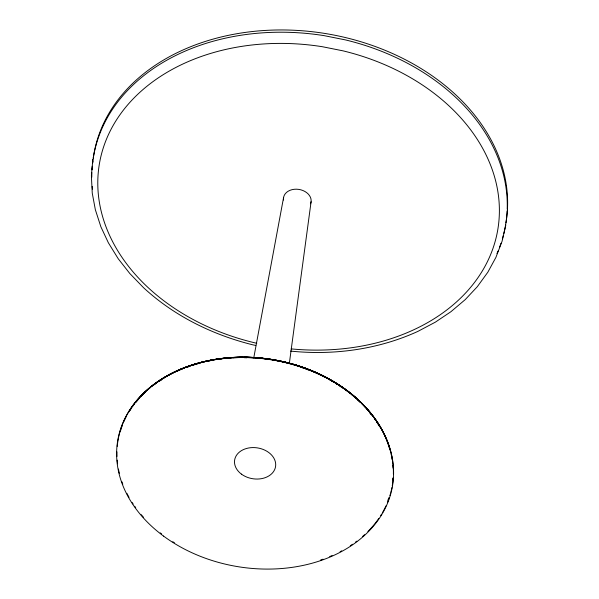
<?xml version="1.0" encoding="UTF-8"?>
<svg xmlns="http://www.w3.org/2000/svg" width="599" height="599" viewBox="0 0 599 599"><rect width="100%" height="100%" fill="white"/><g stroke="black" fill="none" stroke-linecap="round" stroke-linejoin="round"><path stroke-width="0.9" d="M91.385 175.829L92.83 159.409M289.302 363.675L311.098 201.691M253.781 357.76L283.522 197.835M505.788 225.164L502.082 241.225L495.905 257.405L487.826 272.216L477.313 286.704L465.236 299.605L450.89 311.735L435.353 322.157L417.885 331.389C378.298 349.457 333.755 355.536 290.605 351.096M255.803 345.443L253.145 344.912C212.757 334.938 174.227 316.055 143.55 287.707L129.796 273.503L118.243 258.768L108.367 242.782L100.864 226.759L95.353 209.725L92.253 193.133L91.415 176.54M391.926 487.608A138.99 104.578 9.1 0 1 390.915 492.064M390.683 492.947A138.99 104.578 9.1 0 1 389.919 495.59M389.065 498.203A138.99 104.578 9.1 0 1 387.441 502.516M385.966 505.9A138.99 104.578 9.1 0 1 382.529 512.527M381.608 514.084A138.99 104.578 9.1 0 1 380.694 515.567M378.763 518.487A138.99 104.578 9.1 0 1 367.876 531.523M364.566 534.697A138.99 104.578 9.1 0 1 362.492 536.554M356.824 541.144A138.99 104.578 9.1 0 1 355.409 542.2M352.512 544.251A138.99 104.578 9.1 0 1 350.288 545.741M341.722 550.848A138.99 104.578 9.1 0 1 340.097 551.709M332.116 555.558A138.99 104.578 9.1 0 1 329.69 556.598M323.078 559.167A138.99 104.578 9.1 0 1 320.547 560.058M174.354 542.716A138.99 104.578 9.1 0 1 172.797 541.743M161.64 533.964A138.99 104.578 9.1 0 1 160.233 532.87M143.61 517.394A138.99 104.578 9.1 0 1 141.214 514.668M135.688 507.645A138.99 104.578 9.1 0 1 134.663 506.207M133.173 504.036A138.99 104.578 9.1 0 1 132.207 502.576M129.04 497.342A138.99 104.578 9.1 0 1 126.861 493.291M122.81 484.232A138.99 104.578 9.1 0 1 121.889 481.723M119.366 473.3A138.99 104.578 9.1 0 1 118.43 469.062M117.591 463.821A138.99 104.578 9.1 0 1 117.202 460.137M116.977 456.453A138.99 104.578 9.1 0 1 116.94 451.863M117.239 446.382A138.99 104.578 9.1 0 1 119.403 433.796M119.635 432.912A138.99 104.578 9.1 0 1 269.902 359.393A138.99 104.578 9.1 0 1 393.378 473.996M393.221 477.658A138.99 104.578 9.1 0 1 392.255 485.811M388.826 497.762A138.683 104.346 9.1 0 1 387.882 500.352M120.242 431.744A138.683 104.346 9.1 0 1 122.226 425.649M123.948 421.382A138.683 104.346 9.1 0 1 125.917 417.189M128.605 412.277A138.683 104.346 9.1 0 1 270.344 359.325A138.683 104.346 9.1 0 1 390.705 452.223M391.11 453.915A138.683 104.346 9.1 0 1 392.225 459.845M392.869 465.363A138.683 104.346 9.1 0 1 393.049 468.119M392.907 478.174A138.683 104.346 9.1 0 1 392.742 479.994M160.21 380.724A136.961 103.05 9.1 0 1 161.678 379.751M177.446 371.051A136.961 103.05 9.1 0 1 182.545 368.819M186.019 367.442A136.961 103.05 9.1 0 1 197.79 363.518M198.651 363.279A136.961 103.05 9.1 0 1 204.768 361.699M206.535 361.287A136.961 103.05 9.1 0 1 213.708 359.857M215.52 359.55A136.961 103.05 9.1 0 1 228.249 357.955M230.87 357.753A136.961 103.05 9.1 0 1 237.923 357.401M244.122 357.318A136.961 103.05 9.1 0 1 268.165 359.063M269.048 359.19A136.961 103.05 9.1 0 1 333.493 381.795M334.264 382.267A136.961 103.05 9.1 0 1 348.955 392.442M351.688 394.644A136.961 103.05 9.1 0 1 355.634 398.043M357.678 399.915A136.961 103.05 9.1 0 1 360.328 402.453M369.95 413.115A136.961 103.05 9.1 0 1 371.043 414.501M129.886 410.585A138.317 104.076 9.1 0 1 131.78 407.664M132.768 406.227A138.317 104.076 9.1 0 1 134.318 404.093M136.49 401.308A138.317 104.076 9.1 0 1 268.704 359.003A138.317 104.076 9.1 0 1 385.277 436.911M385.629 437.734A138.317 104.076 9.1 0 1 389.515 448.546M135.793 402.55A137.912 103.762 9.1 0 1 138.601 399.121M140.982 396.448A137.912 103.762 9.1 0 1 145.43 391.948M147.451 390.084A137.912 103.762 9.1 0 1 150.237 387.665M152.393 385.898A137.912 103.762 9.1 0 1 161.685 379.257M162.434 378.785A137.912 103.762 9.1 0 1 365.397 407.2M367.202 409.222A137.912 103.762 9.1 0 1 380.006 426.975M154.145 384.79A137.456 103.425 9.1 0 1 156.227 383.225M158.368 381.698A137.456 103.425 9.1 0 1 161.296 379.721M162.786 378.763A137.456 103.425 9.1 0 1 167.391 376M168.97 375.109A137.456 103.425 9.1 0 1 173.807 372.578M174.631 372.174A137.456 103.425 9.1 0 1 197.535 363.428M198.404 363.181A137.456 103.425 9.1 0 1 242.258 357.206M244.04 357.206A137.456 103.425 9.1 0 1 360.006 401.862M361.953 403.801A137.456 103.425 9.1 0 1 370.871 413.902M374.652 418.986A137.456 103.425 9.1 0 1 375.715 420.528M376.741 422.078A137.456 103.425 9.1 0 1 379.182 426.001M186.319 367.569A136.43 102.654 9.1 0 1 188.782 366.655M193.791 364.956A136.43 102.654 9.1 0 1 198.044 363.668M206.76 361.444A136.43 102.654 9.1 0 1 210.316 360.695M212.106 360.343A136.43 102.654 9.1 0 1 213.903 360.021M216.621 359.565A136.43 102.654 9.1 0 1 218.44 359.288M220.267 359.026A136.43 102.654 9.1 0 1 222.102 358.786M225.786 358.374A136.43 102.654 9.1 0 1 227.635 358.195M233.221 357.775A136.43 102.654 9.1 0 1 237.908 357.573M244.205 357.491A136.43 102.654 9.1 0 1 253.961 357.813M257.51 358.06A136.43 102.654 9.1 0 1 261.067 358.382M263.732 358.666A136.43 102.654 9.1 0 1 267.274 359.108M269.033 359.355A136.43 102.654 9.1 0 1 270.8 359.617M272.567 359.902A136.43 102.654 9.1 0 1 280.467 361.392M282.204 361.766A136.43 102.654 9.1 0 1 289.991 363.675M291.706 364.14A136.43 102.654 9.1 0 1 295.112 365.135M295.966 365.39A136.43 102.654 9.1 0 1 308.463 369.74M309.279 370.062A136.43 102.654 9.1 0 1 311.869 371.118M313.591 371.844A136.43 102.654 9.1 0 1 322 375.73M322.824 376.142A136.43 102.654 9.1 0 1 324.463 376.981M329.3 379.586A136.43 102.654 9.1 0 1 333.224 381.87M335.53 383.285A136.43 102.654 9.1 0 1 337.057 384.251M340.052 386.22A136.43 102.654 9.1 0 1 342.254 387.74M244.28 357.715A135.868 102.227 9.1 0 1 246.93 357.753M282.129 361.976A135.868 102.227 9.1 0 1 284.72 362.567M300.863 367.209A135.868 102.227 9.1 0 1 303.349 368.078M305.827 368.984A135.868 102.227 9.1 0 1 308.275 369.92M283.559 200.036A13.927 10.475 9.1 0 1 298.609 189.366A13.927 10.475 9.1 0 1 310.529 203.81M291.219 348.895A201.9 151.914 9.1 0 0 497.694 230.211A201.9 151.914 9.1 0 0 343.085 50.863L322.374 46.722A201.9 151.914 9.1 0 0 100.49 158.211A201.9 151.914 9.1 0 0 256.776 343.287M92.261 169.42A208.871 157.163 9.1 0 1 92.351 167.585M92.703 163.018A208.871 157.163 9.1 0 1 92.89 161.198M93.227 158.473A208.871 157.163 9.1 0 1 325.1 33.484A208.871 157.163 9.1 0 1 505.541 225.052M505.661 224.618A208.871 157.163 9.1 0 1 503.811 233.58M503.362 235.355A208.871 157.163 9.1 0 1 502.374 238.881M500.981 243.261A208.871 157.163 9.1 0 1 499.424 247.597M498.046 251.033A208.871 157.163 9.1 0 1 496.953 253.579M92.448 189.172A208.871 157.163 9.1 0 1 92.194 186.409M91.797 177.184A208.871 157.163 9.1 0 1 91.864 172.602M91.991 169.854A208.871 157.163 9.1 0 1 92.253 166.2M92.531 163.46A208.871 157.163 9.1 0 1 93.122 158.93M93.257 158.031A208.871 157.163 9.1 0 1 324.134 35.648L345.563 39.931A208.871 157.163 9.1 0 1 507.203 209.148M507.128 210.975A208.871 157.163 9.1 0 1 505.945 222.813M241.472 474.146A20.725 15.596 9.1 0 0 275.308 467.789A20.725 15.596 9.1 0 0 248.518 448.007A20.725 15.596 9.1 0 0 241.472 474.146M163.564 536.098A139.245 104.773 9.1 0 0 390.87 493.389A139.245 104.773 9.1 0 0 210.863 360.456A139.245 104.773 9.1 0 0 163.564 536.098"/></g></svg>
